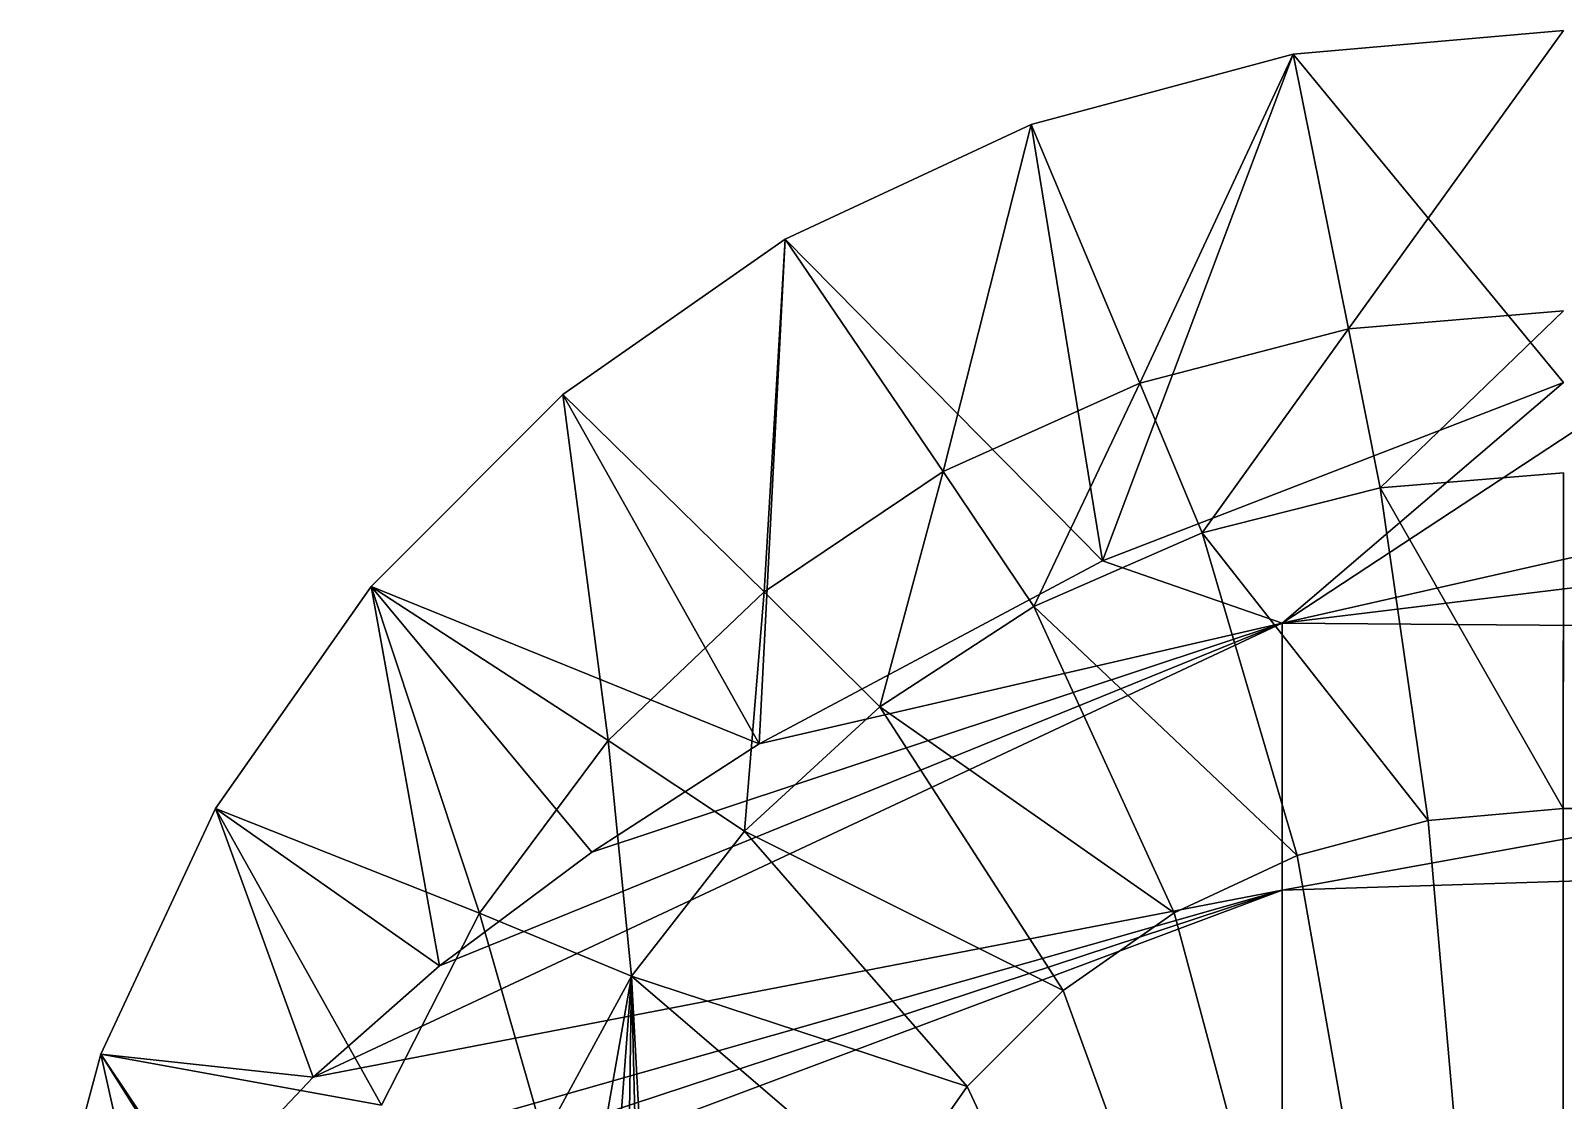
# Model space of a CAD drawing. Header units: inches. Extents: x 0 to 46333, y 12439 to 30520.
# Drawn here: x 12026.51 to 12064.02, y 16270.38 to 16296.57 of the extents above; entities that cross this region are included whole.
import ezdxf

# ---------------------------------------------------------------- set-up
doc = ezdxf.new("R2010")
doc.units = ezdxf.units.IN
doc.header["$MEASUREMENT"] = 0
doc.layers.add('DLX_FL1_LUM', color=7, linetype='Continuous', true_color=0xffd400)

msp = doc.modelspace()

# ---------------------------------------------------------------- linework, layer by layer
at = {"layer": 'DLX_FL1_LUM'}
for points in [[(12064.023, 16296.566, 0), (12057.409, 16295.988, 0)], [(12057.409, 16295.988, 0), (12064.023, 16296.566, 0)], [(12064.023, 16296.566, 0), (12058.765, 16289.264, 0)], [(12058.765, 16289.264, 0), (12064.023, 16296.566, 0)], [(12057.409, 16295.988, 0), (12050.996, 16294.27, 0)], [(12050.996, 16294.27, 0), (12057.409, 16295.988, 0)], [(12057.409, 16295.988, 0), (12052.746, 16283.591, 0)], [(12052.746, 16283.591, 0), (12057.409, 16295.988, 0)], [(12057.409, 16295.988, 0), (12053.657, 16287.94, 0)], [(12053.657, 16287.94, 0), (12057.409, 16295.988, 0)], [(12057.409, 16295.988, 0), (12058.765, 16289.264, 0)], [(12058.765, 16289.264, 0), (12057.409, 16295.988, 0)], [(12064.023, 16287.952, 0), (12057.409, 16295.988, 0)], [(12057.409, 16295.988, 0), (12064.023, 16287.952, 0)], [(12050.996, 16294.27, 0), (12044.979, 16291.465, 0)], [(12044.979, 16291.465, 0), (12050.996, 16294.27, 0)], [(12050.996, 16294.27, 0), (12048.845, 16285.775, 0)], [(12048.845, 16285.775, 0), (12050.996, 16294.27, 0)], [(12050.996, 16294.27, 0), (12053.657, 16287.94, 0)], [(12053.657, 16287.94, 0), (12050.996, 16294.27, 0)], [(12050.996, 16294.27, 0), (12052.746, 16283.591, 0)], [(12052.746, 16283.591, 0), (12050.996, 16294.27, 0)], [(12044.979, 16291.465, 0), (12039.54, 16287.657, 0)], [(12039.54, 16287.657, 0), (12044.979, 16291.465, 0)], [(12044.979, 16291.465, 0), (12044.338, 16279.103, 0)], [(12044.338, 16279.103, 0), (12044.979, 16291.465, 0)], [(12044.979, 16291.465, 0), (12044.466, 16282.831, 0)], [(12044.466, 16282.831, 0), (12044.979, 16291.465, 0)], [(12044.979, 16291.465, 0), (12048.845, 16285.775, 0)], [(12048.845, 16285.775, 0), (12044.979, 16291.465, 0)], [(12052.746, 16283.591, 0), (12044.979, 16291.465, 0)], [(12044.979, 16291.465, 0), (12052.746, 16283.591, 0)], [(12091.763, 16289.905, 0), (12057.142, 16282.061, 0)], [(12057.142, 16282.061, 0), (12091.763, 16289.905, 0)], [(12064.023, 16289.71, 0), (12058.765, 16289.264, 0)], [(12058.765, 16289.264, 0), (12064.023, 16289.71, 0)], [(12059.542, 16285.372, 0), (12064.023, 16289.71, 0)], [(12064.023, 16289.71, 0), (12059.542, 16285.372, 0)], [(12058.765, 16289.264, 0), (12053.657, 16287.94, 0)], [(12053.657, 16287.94, 0), (12058.765, 16289.264, 0)], [(12055.182, 16284.27, 0), (12058.765, 16289.264, 0)], [(12058.765, 16289.264, 0), (12055.182, 16284.27, 0)], [(12058.765, 16289.264, 0), (12059.542, 16285.372, 0)], [(12059.542, 16285.372, 0), (12058.765, 16289.264, 0)], [(12057.142, 16282.061, 0), (12067.785, 16289.059, 0)], [(12067.785, 16289.059, 0), (12057.142, 16282.061, 0)], [(12053.657, 16287.94, 0), (12048.845, 16285.775, 0)], [(12048.845, 16285.775, 0), (12053.657, 16287.94, 0)], [(12051.063, 16282.466, 0), (12053.657, 16287.94, 0)], [(12053.657, 16287.94, 0), (12051.063, 16282.466, 0)], [(12064.023, 16287.952, 0), (12052.746, 16283.591, 0)], [(12052.746, 16283.591, 0), (12064.023, 16287.952, 0)], [(12053.657, 16287.94, 0), (12055.182, 16284.27, 0)], [(12055.182, 16284.27, 0), (12053.657, 16287.94, 0)], [(12064.023, 16287.952, 0), (12057.142, 16282.061, 0)], [(12057.142, 16282.061, 0), (12064.023, 16287.952, 0)], [(12039.54, 16287.657, 0), (12034.845, 16282.962, 0)], [(12034.845, 16282.962, 0), (12039.54, 16287.657, 0)], [(12039.54, 16287.657, 0), (12044.466, 16282.831, 0)], [(12039.54, 16287.657, 0), (12040.647, 16279.191, 0)], [(12044.466, 16282.831, 0), (12039.54, 16287.657, 0)], [(12040.647, 16279.191, 0), (12039.54, 16287.657, 0)], [(12039.54, 16287.657, 0), (12044.338, 16279.103, 0)], [(12044.338, 16279.103, 0), (12039.54, 16287.657, 0)], [(12057.142, 16282.061, 0), (12091.763, 16286.269, 0)], [(12091.763, 16286.269, 0), (12057.142, 16282.061, 0)], [(12048.845, 16285.775, 0), (12044.466, 16282.831, 0)], [(12044.466, 16282.831, 0), (12048.845, 16285.775, 0)], [(12047.297, 16280.01, 0), (12048.845, 16285.775, 0)], [(12048.845, 16285.775, 0), (12047.297, 16280.01, 0)], [(12048.845, 16285.775, 0), (12051.063, 16282.466, 0)], [(12051.063, 16282.466, 0), (12048.845, 16285.775, 0)], [(12059.542, 16285.372, 0), (12064.023, 16285.743, 0)], [(12064.023, 16285.743, 0), (12059.542, 16285.372, 0)], [(12064.023, 16285.743, 0), (12064.022, 16277.522, 0)], [(12064.022, 16277.522, 0), (12064.023, 16285.743, 0)], [(12055.182, 16284.27, 0), (12059.542, 16285.372, 0)], [(12059.542, 16285.372, 0), (12055.182, 16284.27, 0)], [(12059.542, 16285.372, 0), (12064.022, 16277.522, 0)], [(12064.022, 16277.522, 0), (12059.542, 16285.372, 0)], [(12059.542, 16285.372, 0), (12060.716, 16277.234, 0)], [(12060.716, 16277.234, 0), (12059.542, 16285.372, 0)], [(12051.063, 16282.466, 0), (12055.182, 16284.27, 0)], [(12055.182, 16284.27, 0), (12051.063, 16282.466, 0)], [(12055.182, 16284.27, 0), (12060.716, 16277.234, 0)], [(12060.716, 16277.234, 0), (12055.182, 16284.27, 0)], [(12055.182, 16284.27, 0), (12057.509, 16276.374, 0)], [(12057.509, 16276.374, 0), (12055.182, 16284.27, 0)], [(12052.746, 16283.591, 0), (12044.338, 16279.103, 0)], [(12044.338, 16279.103, 0), (12052.746, 16283.591, 0)], [(12052.746, 16283.591, 0), (12057.142, 16282.061, 0)], [(12057.142, 16282.061, 0), (12052.746, 16283.591, 0)], [(12064.023, 16283.738, 0), (12064.022, 16277.522, 0)], [(12064.022, 16277.522, 0), (12064.023, 16283.738, 0)], [(12034.845, 16282.962, 0), (12031.037, 16277.523, 0)], [(12031.037, 16277.523, 0), (12034.845, 16282.962, 0)], [(12034.845, 16282.962, 0), (12040.647, 16279.191, 0)], [(12040.647, 16279.191, 0), (12034.845, 16282.962, 0)], [(12034.845, 16282.962, 0), (12037.493, 16274.96, 0)], [(12037.493, 16274.96, 0), (12034.845, 16282.962, 0)], [(12034.845, 16282.962, 0), (12036.518, 16273.673, 0)], [(12044.338, 16279.103, 0), (12034.845, 16282.962, 0)], [(12040.247, 16276.458, 0), (12034.845, 16282.962, 0)], [(12034.845, 16282.962, 0), (12044.338, 16279.103, 0)], [(12036.518, 16273.673, 0), (12034.845, 16282.962, 0)], [(12034.845, 16282.962, 0), (12040.247, 16276.458, 0)], [(12044.466, 16282.831, 0), (12040.647, 16279.191, 0)], [(12040.647, 16279.191, 0), (12044.466, 16282.831, 0)], [(12043.985, 16276.969, 0), (12044.466, 16282.831, 0)], [(12044.466, 16282.831, 0), (12043.985, 16276.969, 0)], [(12044.466, 16282.831, 0), (12047.297, 16280.01, 0)], [(12047.297, 16280.01, 0), (12044.466, 16282.831, 0)], [(12047.297, 16280.01, 0), (12051.063, 16282.466, 0)], [(12051.063, 16282.466, 0), (12047.297, 16280.01, 0)], [(12051.063, 16282.466, 0), (12057.509, 16276.374, 0)], [(12051.063, 16282.466, 0), (12054.5, 16274.971, 0)], [(12057.509, 16276.374, 0), (12051.063, 16282.466, 0)], [(12054.5, 16274.971, 0), (12051.063, 16282.466, 0)], [(12033.43, 16270.948, 0), (12057.142, 16282.061, 0)], [(12057.142, 16282.061, 0), (12033.43, 16270.948, 0)], [(12036.518, 16273.673, 0), (12057.142, 16282.061, 0)], [(12057.142, 16282.061, 0), (12036.518, 16273.673, 0)], [(12040.247, 16276.458, 0), (12057.142, 16282.061, 0)], [(12057.142, 16282.061, 0), (12040.247, 16276.458, 0)], [(12057.142, 16282.061, 0), (12044.338, 16279.103, 0)], [(12044.338, 16279.103, 0), (12057.142, 16282.061, 0)], [(12091.763, 16281.791, 0), (12057.142, 16282.061, 0)], [(12057.142, 16282.061, 0), (12057.142, 16275.521, 0)], [(12057.142, 16282.061, 0), (12091.763, 16281.791, 0)], [(12057.142, 16275.521, 0), (12057.142, 16282.061, 0)], [(12057.142, 16275.521, 0), (12091.763, 16281.791, 0)], [(12091.763, 16281.791, 0), (12057.142, 16275.521, 0)], [(12043.985, 16276.969, 0), (12047.297, 16280.01, 0)], [(12047.297, 16280.01, 0), (12043.985, 16276.969, 0)], [(12047.297, 16280.01, 0), (12054.5, 16274.971, 0)], [(12054.5, 16274.971, 0), (12047.297, 16280.01, 0)], [(12047.297, 16280.01, 0), (12051.781, 16273.068, 0)], [(12051.781, 16273.068, 0), (12047.297, 16280.01, 0)], [(12040.647, 16279.191, 0), (12037.493, 16274.96, 0)], [(12037.493, 16274.96, 0), (12040.647, 16279.191, 0)], [(12044.338, 16279.103, 0), (12040.247, 16276.458, 0)], [(12040.247, 16276.458, 0), (12044.338, 16279.103, 0)], [(12041.218, 16273.423, 0), (12040.647, 16279.191, 0)], [(12040.647, 16279.191, 0), (12043.985, 16276.969, 0)], [(12043.985, 16276.969, 0), (12040.647, 16279.191, 0)], [(12040.647, 16279.191, 0), (12041.218, 16273.423, 0)], [(12031.037, 16277.523, 0), (12028.231, 16271.507, 0)], [(12028.231, 16271.507, 0), (12031.037, 16277.523, 0)], [(12031.037, 16277.523, 0), (12037.493, 16274.96, 0)], [(12037.493, 16274.96, 0), (12031.037, 16277.523, 0)], [(12031.037, 16277.523, 0), (12035.097, 16270.259, 0)], [(12035.097, 16270.259, 0), (12031.037, 16277.523, 0)], [(12036.518, 16273.673, 0), (12031.037, 16277.523, 0)], [(12031.037, 16277.523, 0), (12033.43, 16270.948, 0)], [(12033.43, 16270.948, 0), (12031.037, 16277.523, 0)], [(12031.037, 16277.523, 0), (12036.518, 16273.673, 0)], [(12060.716, 16277.234, 0), (12064.022, 16277.522, 0)], [(12064.022, 16277.522, 0), (12060.716, 16277.234, 0)], [(12064.022, 16277.522, 0), (12064.021, 16239.434, 0)], [(12064.021, 16239.434, 0), (12064.022, 16277.522, 0)], [(12064.022, 16277.522, 0), (12097.099, 16277.521, 0)], [(12097.099, 16277.521, 0), (12064.022, 16277.522, 0)], [(12057.509, 16276.374, 0), (12060.716, 16277.234, 0)], [(12060.716, 16277.234, 0), (12057.509, 16276.374, 0)], [(12064.021, 16239.434, 0), (12060.716, 16277.234, 0)], [(12060.716, 16277.234, 0), (12064.021, 16239.434, 0)], [(12041.218, 16273.423, 0), (12043.985, 16276.969, 0)], [(12043.985, 16276.969, 0), (12041.218, 16273.423, 0)], [(12043.985, 16276.969, 0), (12051.781, 16273.068, 0)], [(12051.781, 16273.068, 0), (12043.985, 16276.969, 0)], [(12043.985, 16276.969, 0), (12049.433, 16270.72, 0)], [(12049.433, 16270.72, 0), (12043.985, 16276.969, 0)], [(12040.247, 16276.458, 0), (12036.518, 16273.673, 0)], [(12036.518, 16273.673, 0), (12040.247, 16276.458, 0)], [(12054.5, 16274.971, 0), (12057.509, 16276.374, 0)], [(12057.509, 16276.374, 0), (12054.5, 16274.971, 0)], [(12091.763, 16276.609, 0), (12057.142, 16275.521, 0)], [(12057.142, 16275.521, 0), (12091.763, 16276.609, 0)], [(12064.021, 16239.434, 0), (12057.509, 16276.374, 0)], [(12057.509, 16276.374, 0), (12064.021, 16239.434, 0)], [(12028.29, 16264.715, 0), (12057.142, 16275.521, 0)], [(12057.142, 16275.521, 0), (12028.29, 16264.715, 0)], [(12029.381, 16266.381, 0), (12057.142, 16275.521, 0)], [(12057.142, 16275.521, 0), (12029.381, 16266.381, 0)], [(12057.142, 16275.521, 0), (12030.602, 16267.957, 0)], [(12030.602, 16267.957, 0), (12057.142, 16275.521, 0)], [(12033.43, 16270.948, 0), (12057.142, 16275.521, 0)], [(12057.142, 16275.521, 0), (12033.43, 16270.948, 0)], [(12057.142, 16275.521, 0), (12057.142, 16267.411, 0)], [(12057.142, 16267.411, 0), (12057.142, 16275.521, 0)], [(12037.493, 16274.96, 0), (12035.097, 16270.259, 0)], [(12035.097, 16270.259, 0), (12037.493, 16274.96, 0)], [(12037.493, 16274.96, 0), (12041.218, 16273.423, 0)], [(12039.072, 16269.473, 0), (12037.493, 16274.96, 0)], [(12041.218, 16273.423, 0), (12037.493, 16274.96, 0)], [(12037.493, 16274.96, 0), (12039.072, 16269.473, 0)], [(12051.781, 16273.068, 0), (12054.5, 16274.971, 0)], [(12054.5, 16274.971, 0), (12051.781, 16273.068, 0)], [(12064.021, 16239.434, 0), (12054.5, 16274.971, 0)], [(12054.5, 16274.971, 0), (12064.021, 16239.434, 0)], [(12036.518, 16273.673, 0), (12033.43, 16270.948, 0)], [(12033.43, 16270.948, 0), (12036.518, 16273.673, 0)], [(12039.072, 16269.473, 0), (12041.218, 16273.423, 0)], [(12041.218, 16273.423, 0), (12039.072, 16269.473, 0)], [(12040.325, 16268.375, 0), (12041.218, 16273.423, 0)], [(12041.218, 16273.423, 0), (12040.325, 16268.375, 0)], [(12040.846, 16268.502, 0), (12041.218, 16273.423, 0)], [(12041.218, 16273.423, 0), (12040.846, 16268.502, 0)], [(12041.14, 16268.444, 0), (12041.218, 16273.423, 0)], [(12041.218, 16273.423, 0), (12041.14, 16268.444, 0)], [(12041.218, 16273.423, 0), (12041.336, 16268.311, 0)], [(12041.501, 16268.097, 0), (12041.218, 16273.423, 0)], [(12041.336, 16268.311, 0), (12041.218, 16273.423, 0)], [(12047.529, 16268.001, 0), (12041.218, 16273.423, 0)], [(12041.218, 16273.423, 0), (12041.501, 16268.097, 0)], [(12041.218, 16273.423, 0), (12049.433, 16270.72, 0)], [(12041.218, 16273.423, 0), (12047.529, 16268.001, 0)], [(12049.433, 16270.72, 0), (12041.218, 16273.423, 0)], [(12049.433, 16270.72, 0), (12051.781, 16273.068, 0)], [(12051.781, 16273.068, 0), (12049.433, 16270.72, 0)], [(12064.021, 16239.434, 0), (12051.781, 16273.068, 0)], [(12051.781, 16273.068, 0), (12064.021, 16239.434, 0)], [(12028.231, 16271.507, 0), (12026.512, 16265.094, 0)], [(12026.512, 16265.094, 0), (12028.231, 16271.507, 0)], [(12032.948, 16264.039, 0), (12028.231, 16271.507, 0)], [(12035.097, 16270.259, 0), (12028.231, 16271.507, 0)], [(12028.231, 16271.507, 0), (12032.948, 16264.039, 0)], [(12028.231, 16271.507, 0), (12035.097, 16270.259, 0)], [(12033.43, 16270.948, 0), (12028.231, 16271.507, 0)], [(12028.231, 16271.507, 0), (12029.381, 16266.381, 0)], [(12030.602, 16267.957, 0), (12028.231, 16271.507, 0)], [(12028.231, 16271.507, 0), (12033.43, 16270.948, 0)], [(12029.381, 16266.381, 0), (12028.231, 16271.507, 0)], [(12028.231, 16271.507, 0), (12030.602, 16267.957, 0)], [(12033.43, 16270.948, 0), (12030.602, 16267.957, 0)], [(12030.602, 16267.957, 0), (12033.43, 16270.948, 0)], [(12047.529, 16268.001, 0), (12049.433, 16270.72, 0)], [(12049.433, 16270.72, 0), (12047.529, 16268.001, 0)], [(12064.021, 16239.434, 0), (12049.433, 16270.72, 0)], [(12049.433, 16270.72, 0), (12064.021, 16239.434, 0)]]:
    msp.add_polyline3d(points, dxfattribs=at)

doc.saveas('drawing.dxf')
